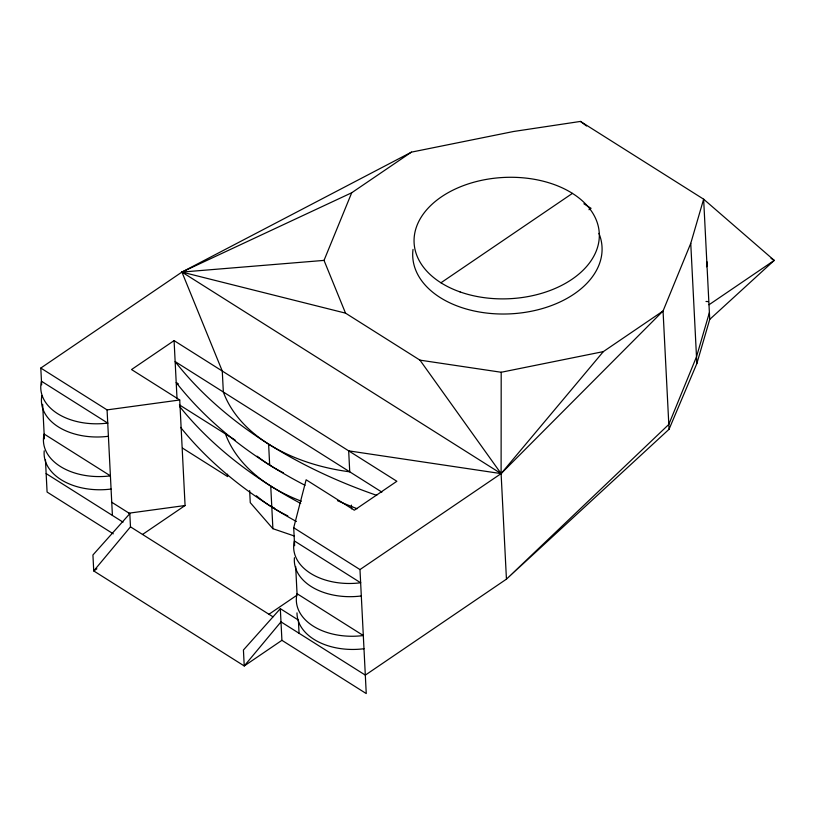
<?xml version="1.0" encoding="UTF-8"?>
<svg xmlns="http://www.w3.org/2000/svg" width="815" height="815" viewBox="0 0 815 815"><rect width="100%" height="100%" fill="white"/><g stroke="black" fill="none" stroke-linecap="round" stroke-linejoin="round"><path stroke-width="1.22" d="M41.657 384.843L40.801 368.054L181.928 272.078L411.453 152.13L513.572 131.49L580.484 121.425L703.64 199.186L690.753 243.359L663.053 310.994L603.324 351.622L501.194 372.261L501.103 473.607L506.441 579.149L365.324 675.115L280.981 621.865L244.235 665.957L93.735 570.928L92.93 554.984L129.819 513.654L111.747 502.244M706.564 266.709L706.809 261.727L706.585 266.576M294.623 545.724L293.706 527.733L306.134 479.791L354.321 510.21L396.864 481.278L174.084 340.619L131.541 369.552L179.728 399.982L185.076 505.524L142.533 534.457M709.386 312.624L696.499 356.797L668.799 424.432L506.441 579.149L669.054 429.271L696.845 363.561L709.733 319.388L703.64 199.186L774.25 260.392L709.733 319.388M299.054 633.275L298.392 620.083L280.319 608.673L281.919 640.325L366.251 693.575L359.975 569.573L501.103 473.607L419.949 360.138L345.529 313.143L324.024 260.392L351.713 192.758L411.453 152.13M129.819 513.654L130.482 526.847L93.735 570.928L96.883 568.799M603.324 351.622L501.103 473.607L348.677 450.858L349.737 471.824A171.975 112.592 -2.9 0 1 223.341 392.015L222.271 371.049L181.928 272.078L351.713 192.758M280.319 608.673L243.43 650.003L244.235 665.957L281.919 640.325M440.946 282.785L572.425 193.379M588.98 209.72L591.058 208.314L583.886 203.781M709.03 304.749L774.25 260.392L771.061 258.375M268.94 614.266L296.955 595.205M40.801 368.054L107.071 409.894L179.728 399.982M128.699 513.216L185.076 505.524M669.054 429.271L663.053 310.994L501.103 473.607L181.928 272.078L324.024 260.392M706.004 301.469L708.53 301.611M419.949 360.138L501.194 372.261M181.928 272.078L345.529 313.143M271.792 507.012L274.186 507.827M249.645 490.599L250.256 502.641L272.893 528.691L294.368 536.025M381.868 492.107L175.143 361.585A507.602 332.347 -2.9 0 0 376.724 495.347M178.353 383.906L176.203 382.551A507.602 332.347 -2.9 0 0 305.014 485.282M179.412 404.872L235.097 440.029M182.642 448.189L227.619 476.592L227.497 474.177M293.706 527.733L359.975 569.573M297.047 593.697L363.317 635.537A58.293 38.162 -2.9 0 1 297.047 593.697L295.672 566.486M46.149 473.596L123.045 522.15M130.482 526.847L272.954 616.802M113.275 533.845L47.087 492.056L45.446 459.772M580.484 121.425L586.535 126.009M690.753 243.359L696.845 363.561M351.428 505.117L351.611 508.825M268.614 444.104L269.673 465.08M270.733 486.046L272.893 528.691M174.084 340.619L177.018 398.586M107.071 409.894L112.409 515.437M42.645 404.332L44.387 438.816M598.943 233.365A94.764 62.042 -2.9 0 1 515.64 313.49A94.764 62.042 -2.9 0 1 413.022 249.41M301.377 501.225A171.975 112.592 -2.9 0 1 225.46 433.947M300.694 503.426A507.602 332.347 -2.9 0 1 179.545 406.39M283.457 472.843A171.975 112.592 -2.9 0 1 257.132 456.196M357.143 508.733A507.602 332.347 -2.9 0 1 337.461 500.655M287.817 515.875A171.975 112.592 -2.9 0 1 256.368 495.764M296.426 521.508A507.602 332.347 -2.9 0 1 180.604 427.355M108.405 436.28A58.293 38.162 -2.9 0 1 41.881 395.632M111.074 489.051A58.293 38.162 -2.9 0 1 44.214 450.797M361.31 595.959A58.293 38.162 -2.9 0 1 294.439 557.705M363.979 648.73A58.293 38.162 -2.9 0 1 296.996 612.87M107.733 423.087L41.473 381.247A58.293 38.162 -2.9 0 0 107.733 423.087M360.637 582.766L294.378 540.926A58.293 38.162 -2.9 0 0 360.637 582.766M110.412 475.858L44.142 434.018A58.293 38.162 -2.9 0 0 110.412 475.858M460.088 291.933A92.716 60.707 -2.9 0 0 599.331 235.617A92.716 60.707 -2.9 0 0 460.648 186.696A92.716 60.707 -2.9 0 0 460.088 291.933"/></g></svg>
